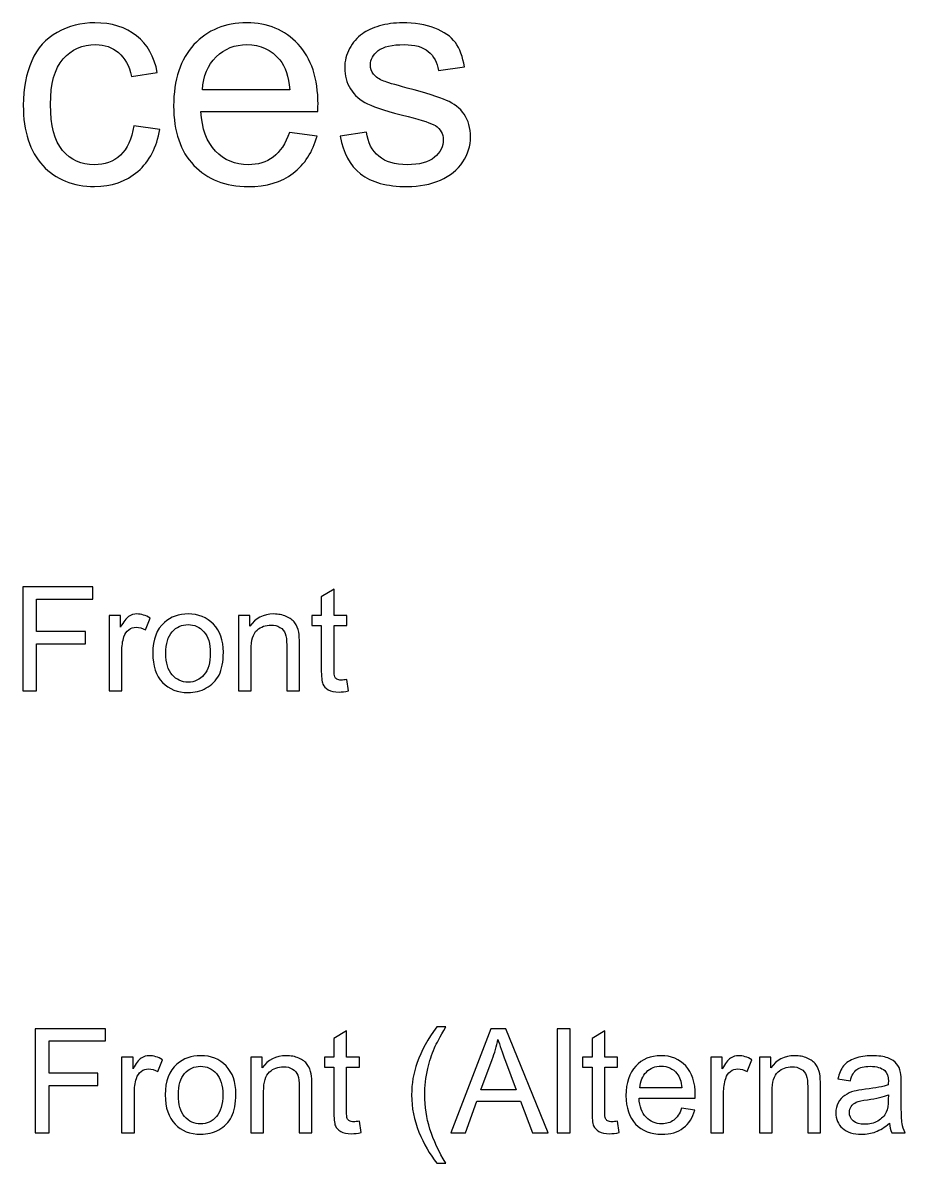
# Model space of a CAD drawing. Header units: millimetres. Extents: x 198 to 2216, y -963 to 151.
# Drawn here: x 1428.5 to 1582.9, y -65.2 to 134.1 of the extents above; entities that cross this region are included whole.
import ezdxf

# ---------------------------------------------------------------- set-up
doc = ezdxf.new("R2010")
doc.units = ezdxf.units.MM
doc.header["$MEASUREMENT"] = 0
doc.layers.add('Layer 1', color=7, linetype='Continuous')

msp = doc.modelspace()

# ---------------------------------------------------------------- linework, layer by layer
at = {"layer": 'Layer 1', "color": 250}
for points, knots in [([(1447.9439, 116.1451), (1447.9439, 116.1451), (1452.4947, 115.5101), (1452.4947, 115.5101), (1451.992, 112.3792), (1450.722, 109.9362), (1448.6671, 108.1635), (1446.6121, 106.3908), (1444.0809, 105.5088), (1441.0912, 105.5088), (1437.3429, 105.5088), (1434.3266, 106.7347), (1432.0512, 109.1865), (1429.767, 111.6383), (1428.6293, 115.1485), (1428.6293, 119.7169), (1428.6293, 122.6803), (1429.1232, 125.2644), (1430.1021, 127.4869), (1431.0811, 129.7006), (1432.5716, 131.3674), (1434.5824, 132.4699), (1436.5844, 133.5811), (1438.7628, 134.1368), (1441.1264, 134.1368), (1444.0986, 134.1368), (1446.5416, 133.3871), (1448.4289, 131.879), (1450.3251, 130.3708), (1451.5422, 128.2277), (1452.0714, 125.4584), (1452.0714, 125.4584), (1447.5734, 124.7705), (1447.5734, 124.7705), (1447.1413, 126.6138), (1446.3828, 127.9984), (1445.2804, 128.9333), (1444.1868, 129.8593), (1442.8639, 130.3267), (1441.3116, 130.3267), (1438.9657, 130.3267), (1437.0607, 129.4889), (1435.5878, 127.8132), (1434.1238, 126.1287), (1433.3918, 123.4829), (1433.3918, 119.8492), (1433.3918, 116.1627), (1434.0973, 113.4904), (1435.5084, 111.8235), (1436.9284, 110.1567), (1438.7716, 109.3188), (1441.0382, 109.3188), (1442.8727, 109.3188), (1444.3984, 109.8744), (1445.6155, 110.9945), (1446.8414, 112.1058), (1447.6175, 113.8256), (1447.9439, 116.1451)], [0, 0, 0, 0, 0.05263158, 0.05263158, 0.05263158, 0.10526316, 0.10526316, 0.10526316, 0.15789474, 0.15789474, 0.15789474, 0.21052632, 0.21052632, 0.21052632, 0.26315789, 0.26315789, 0.26315789, 0.31578947, 0.31578947, 0.31578947, 0.36842105, 0.36842105, 0.36842105, 0.42105263, 0.42105263, 0.42105263, 0.47368421, 0.47368421, 0.47368421, 0.52631579, 0.52631579, 0.52631579, 0.57894737, 0.57894737, 0.57894737, 0.63157895, 0.63157895, 0.63157895, 0.68421053, 0.68421053, 0.68421053, 0.73684211, 0.73684211, 0.73684211, 0.78947368, 0.78947368, 0.78947368, 0.84210526, 0.84210526, 0.84210526, 0.89473684, 0.89473684, 0.89473684, 0.94736842, 0.94736842, 0.94736842, 1, 1, 1, 1]), ([(1475.1959, 114.9809), (1475.1959, 114.9809), (1480.0113, 114.3459), (1480.0113, 114.3459), (1479.2617, 111.5501), (1477.8594, 109.3717), (1475.8133, 107.8283), (1473.7672, 106.2849), (1471.1566, 105.5088), (1467.9728, 105.5088), (1463.9688, 105.5088), (1460.7938, 106.7435), (1458.4478, 109.213), (1456.1018, 111.6736), (1454.9288, 115.1397), (1454.9288, 119.5935), (1454.9288, 124.1972), (1456.1106, 127.7779), (1458.4831, 130.3179), (1460.8555, 132.8667), (1463.9335, 134.1368), (1467.717, 134.1368), (1471.3771, 134.1368), (1474.3669, 132.8932), (1476.6864, 130.3973), (1479.0059, 127.9014), (1480.1701, 124.3913), (1480.1701, 119.8669), (1480.1701, 119.5935), (1480.1613, 119.179), (1480.1436, 118.6322), (1480.1436, 118.6322), (1459.6913, 118.6322), (1459.6913, 118.6322), (1459.8677, 115.6247), (1460.7144, 113.314), (1462.249, 111.7177), (1463.7747, 110.1214), (1465.6885, 109.3188), (1467.9728, 109.3188), (1469.6749, 109.3188), (1471.1301, 109.7686), (1472.3296, 110.6682), (1473.5379, 111.5678), (1474.4904, 113.0053), (1475.1959, 114.9809)], [0, 0, 0, 0, 0.06666667, 0.06666667, 0.06666667, 0.13333333, 0.13333333, 0.13333333, 0.2, 0.2, 0.2, 0.26666667, 0.26666667, 0.26666667, 0.33333333, 0.33333333, 0.33333333, 0.4, 0.4, 0.4, 0.46666667, 0.46666667, 0.46666667, 0.53333333, 0.53333333, 0.53333333, 0.6, 0.6, 0.6, 0.66666667, 0.66666667, 0.66666667, 0.73333333, 0.73333333, 0.73333333, 0.8, 0.8, 0.8, 0.86666667, 0.86666667, 0.86666667, 0.93333333, 0.93333333, 0.93333333, 1, 1, 1, 1]), ([(1484.0418, 114.293), (1484.0418, 114.293), (1488.6456, 115.0338), (1488.6456, 115.0338), (1488.9013, 113.1906), (1489.6245, 111.7794), (1490.8063, 110.7917), (1491.9881, 109.8127), (1493.6462, 109.3188), (1495.7629, 109.3188), (1497.906, 109.3188), (1499.4935, 109.751), (1500.5342, 110.6241), (1501.5661, 111.4884), (1502.0864, 112.5115), (1502.0864, 113.6844), (1502.0864, 114.734), (1501.619, 115.563), (1500.6929, 116.1627), (1500.0403, 116.5772), (1498.4528, 117.0976), (1495.9304, 117.7414), (1492.5261, 118.5969), (1490.1713, 119.3377), (1488.8484, 119.9639), (1487.5343, 120.5989), (1486.5377, 121.4632), (1485.8586, 122.5745), (1485.1795, 123.6769), (1484.8356, 124.9028), (1484.8356, 126.2433), (1484.8356, 127.4692), (1485.1178, 128.5981), (1485.6734, 129.6388), (1486.2379, 130.6795), (1486.9963, 131.5438), (1487.9577, 132.2317), (1488.6808, 132.7609), (1489.6686, 133.2107), (1490.9122, 133.5811), (1492.1645, 133.9515), (1493.4963, 134.1368), (1494.925, 134.1368), (1497.077, 134.1368), (1498.9643, 133.8281), (1500.5871, 133.2019), (1502.2187, 132.5845), (1503.4181, 131.7379), (1504.1943, 130.6795), (1504.9616, 129.6124), (1505.4995, 128.1924), (1505.7906, 126.4109), (1505.7906, 126.4109), (1501.2397, 125.7759), (1501.2397, 125.7759), (1501.0369, 127.2047), (1500.4372, 128.3247), (1499.4494, 129.1273), (1498.4616, 129.9299), (1497.0681, 130.3267), (1495.2602, 130.3267), (1493.1347, 130.3267), (1491.6089, 129.974), (1490.7005, 129.2684), (1489.7921, 128.5629), (1489.3335, 127.7338), (1489.3335, 126.7901), (1489.3335, 126.1904), (1489.5187, 125.6436), (1489.8979, 125.1586), (1490.2772, 124.6647), (1490.8681, 124.2501), (1491.6795, 123.9238), (1492.1469, 123.7474), (1493.5051, 123.3506), (1495.7805, 122.7332), (1499.0613, 121.8601), (1501.3544, 121.1369), (1502.6597, 120.5813), (1503.965, 120.0256), (1504.988, 119.2054), (1505.7288, 118.1471), (1506.4785, 117.0799), (1506.8489, 115.757), (1506.8489, 114.1695), (1506.8489, 112.6261), (1506.3991, 111.1709), (1505.4907, 109.8039), (1504.5823, 108.4369), (1503.277, 107.3785), (1501.5749, 106.6289), (1499.8639, 105.8792), (1497.9325, 105.5088), (1495.7805, 105.5088), (1492.2174, 105.5088), (1489.4922, 106.2497), (1487.6225, 107.7225), (1485.7528, 109.2042), (1484.5622, 111.3914), (1484.0418, 114.293)], [0, 0, 0, 0, 0.03030303, 0.03030303, 0.03030303, 0.06060606, 0.06060606, 0.06060606, 0.09090909, 0.09090909, 0.09090909, 0.12121212, 0.12121212, 0.12121212, 0.15151515, 0.15151515, 0.15151515, 0.18181818, 0.18181818, 0.18181818, 0.21212121, 0.21212121, 0.21212121, 0.24242424, 0.24242424, 0.24242424, 0.27272727, 0.27272727, 0.27272727, 0.3030303, 0.3030303, 0.3030303, 0.33333333, 0.33333333, 0.33333333, 0.36363636, 0.36363636, 0.36363636, 0.39393939, 0.39393939, 0.39393939, 0.42424242, 0.42424242, 0.42424242, 0.45454545, 0.45454545, 0.45454545, 0.48484848, 0.48484848, 0.48484848, 0.51515152, 0.51515152, 0.51515152, 0.54545455, 0.54545455, 0.54545455, 0.57575758, 0.57575758, 0.57575758, 0.60606061, 0.60606061, 0.60606061, 0.63636364, 0.63636364, 0.63636364, 0.66666667, 0.66666667, 0.66666667, 0.6969697, 0.6969697, 0.6969697, 0.72727273, 0.72727273, 0.72727273, 0.75757576, 0.75757576, 0.75757576, 0.78787879, 0.78787879, 0.78787879, 0.81818182, 0.81818182, 0.81818182, 0.84848485, 0.84848485, 0.84848485, 0.87878788, 0.87878788, 0.87878788, 0.90909091, 0.90909091, 0.90909091, 0.93939394, 0.93939394, 0.93939394, 0.96969697, 0.96969697, 0.96969697, 1, 1, 1, 1]), ([(1459.9559, 122.4422), (1459.9559, 122.4422), (1475.2488, 122.4422), (1475.2488, 122.4422), (1475.046, 124.7529), (1474.4551, 126.4815), (1473.4938, 127.6368), (1472.0209, 129.4272), (1470.0983, 130.3267), (1467.7435, 130.3267), (1465.6092, 130.3267), (1463.8188, 129.6124), (1462.3636, 128.1836), (1460.9172, 126.7549), (1460.1147, 124.8411), (1459.9559, 122.4422)], [0, 0, 0, 0, 0.2, 0.2, 0.2, 0.4, 0.4, 0.4, 0.6, 0.6, 0.6, 0.8, 0.8, 0.8, 1, 1, 1, 1]), ([(1428.5468, 17.3108), (1428.5468, 17.3108), (1428.5468, 35.4972), (1428.5468, 35.4972), (1428.5468, 35.4972), (1440.815, 35.4972), (1440.815, 35.4972), (1440.815, 35.4972), (1440.815, 33.3636), (1440.815, 33.3636), (1440.815, 33.3636), (1430.9598, 33.3636), (1430.9598, 33.3636), (1430.9598, 33.3636), (1430.9598, 27.6994), (1430.9598, 27.6994), (1430.9598, 27.6994), (1439.4942, 27.6994), (1439.4942, 27.6994), (1439.4942, 27.6994), (1439.4942, 25.5658), (1439.4942, 25.5658), (1439.4942, 25.5658), (1430.9598, 25.5658), (1430.9598, 25.5658), (1430.9598, 25.5658), (1430.9598, 17.3108), (1430.9598, 17.3108), (1430.9598, 17.3108), (1428.5468, 17.3108), (1428.5468, 17.3108)], [0, 0, 0, 0, 0.1, 0.1, 0.1, 0.2, 0.2, 0.2, 0.3, 0.3, 0.3, 0.4, 0.4, 0.4, 0.5, 0.5, 0.5, 0.6, 0.6, 0.6, 0.7, 0.7, 0.7, 0.8, 0.8, 0.8, 0.9, 0.9, 0.9, 1, 1, 1, 1]), ([(1485.2184, 19.3047), (1485.2184, 19.3047), (1485.5232, 17.332), (1485.5232, 17.332), (1484.8967, 17.2007), (1484.3336, 17.133), (1483.8426, 17.133), (1483.034, 17.133), (1482.4075, 17.26), (1481.9587, 17.5182), (1481.5142, 17.7765), (1481.201, 18.1109), (1481.0189, 18.53), (1480.8369, 18.9491), (1480.748, 19.8296), (1480.748, 21.1716), (1480.748, 21.1716), (1480.748, 28.7662), (1480.748, 28.7662), (1480.748, 28.7662), (1479.097, 28.7662), (1479.097, 28.7662), (1479.097, 28.7662), (1479.097, 30.4934), (1479.097, 30.4934), (1479.097, 30.4934), (1480.748, 30.4934), (1480.748, 30.4934), (1480.748, 30.4934), (1480.748, 33.7531), (1480.748, 33.7531), (1480.748, 33.7531), (1482.9832, 35.095), (1482.9832, 35.095), (1482.9832, 35.095), (1482.9832, 30.4934), (1482.9832, 30.4934), (1482.9832, 30.4934), (1485.2184, 30.4934), (1485.2184, 30.4934), (1485.2184, 30.4934), (1485.2184, 28.7662), (1485.2184, 28.7662), (1485.2184, 28.7662), (1482.9832, 28.7662), (1482.9832, 28.7662), (1482.9832, 28.7662), (1482.9832, 21.0446), (1482.9832, 21.0446), (1482.9832, 20.4054), (1483.0213, 19.9947), (1483.1017, 19.8127), (1483.1779, 19.6307), (1483.3049, 19.4867), (1483.4827, 19.3767), (1483.6605, 19.2708), (1483.9145, 19.2158), (1484.2447, 19.2158), (1484.4903, 19.2158), (1484.8162, 19.2454), (1485.2184, 19.3047)], [0, 0, 0, 0, 0.05, 0.05, 0.05, 0.1, 0.1, 0.1, 0.15, 0.15, 0.15, 0.2, 0.2, 0.2, 0.25, 0.25, 0.25, 0.3, 0.3, 0.3, 0.35, 0.35, 0.35, 0.4, 0.4, 0.4, 0.45, 0.45, 0.45, 0.5, 0.5, 0.5, 0.55, 0.55, 0.55, 0.6, 0.6, 0.6, 0.65, 0.65, 0.65, 0.7, 0.7, 0.7, 0.75, 0.75, 0.75, 0.8, 0.8, 0.8, 0.85, 0.85, 0.85, 0.9, 0.9, 0.9, 0.95, 0.95, 0.95, 1, 1, 1, 1]), ([(1443.6302, 17.3108), (1443.6302, 17.3108), (1443.6302, 30.4934), (1443.6302, 30.4934), (1443.6302, 30.4934), (1445.6368, 30.4934), (1445.6368, 30.4934), (1445.6368, 30.4934), (1445.6368, 28.4741), (1445.6368, 28.4741), (1446.149, 29.4097), (1446.6232, 30.0277), (1447.0592, 30.3241), (1447.4952, 30.6246), (1447.9736, 30.7728), (1448.4943, 30.7728), (1449.2478, 30.7728), (1450.0141, 30.5357), (1450.793, 30.0658), (1450.793, 30.0658), (1449.9971, 28.0042), (1449.9971, 28.0042), (1449.4553, 28.309), (1448.9134, 28.4614), (1448.3715, 28.4614), (1447.8847, 28.4614), (1447.4487, 28.3132), (1447.0634, 28.0211), (1446.6782, 27.729), (1446.403, 27.3226), (1446.2379, 26.8019), (1445.9882, 26.0103), (1445.8654, 25.1425), (1445.8654, 24.1984), (1445.8654, 24.1984), (1445.8654, 17.3108), (1445.8654, 17.3108), (1445.8654, 17.3108), (1443.6302, 17.3108), (1443.6302, 17.3108)], [0, 0, 0, 0, 0.07692308, 0.07692308, 0.07692308, 0.15384615, 0.15384615, 0.15384615, 0.23076923, 0.23076923, 0.23076923, 0.30769231, 0.30769231, 0.30769231, 0.38461538, 0.38461538, 0.38461538, 0.46153846, 0.46153846, 0.46153846, 0.53846154, 0.53846154, 0.53846154, 0.61538462, 0.61538462, 0.61538462, 0.69230769, 0.69230769, 0.69230769, 0.76923077, 0.76923077, 0.76923077, 0.84615385, 0.84615385, 0.84615385, 0.92307692, 0.92307692, 0.92307692, 1, 1, 1, 1]), ([(1451.2756, 23.9021), (1451.2756, 26.3363), (1451.9529, 28.1397), (1453.3118, 29.3123), (1454.4421, 30.286), (1455.8264, 30.7728), (1457.4563, 30.7728), (1459.2639, 30.7728), (1460.7456, 30.1801), (1461.897, 28.9948), (1463.0443, 27.8137), (1463.62, 26.1754), (1463.62, 24.0884), (1463.62, 22.395), (1463.366, 21.0658), (1462.858, 20.0963), (1462.35, 19.1269), (1461.6092, 18.3734), (1460.6355, 17.8357), (1459.6661, 17.2981), (1458.6035, 17.0314), (1457.4563, 17.0314), (1455.6105, 17.0314), (1454.1204, 17.6198), (1452.9816, 18.8009), (1451.8429, 19.982), (1451.2756, 21.6838), (1451.2756, 23.9021)], [0, 0, 0, 0, 0.11111111, 0.11111111, 0.11111111, 0.22222222, 0.22222222, 0.22222222, 0.33333333, 0.33333333, 0.33333333, 0.44444444, 0.44444444, 0.44444444, 0.55555556, 0.55555556, 0.55555556, 0.66666667, 0.66666667, 0.66666667, 0.77777778, 0.77777778, 0.77777778, 0.88888889, 0.88888889, 0.88888889, 1, 1, 1, 1]), ([(1466.2404, 17.3108), (1466.2404, 17.3108), (1466.2404, 30.4934), (1466.2404, 30.4934), (1466.2404, 30.4934), (1468.247, 30.4934), (1468.247, 30.4934), (1468.247, 30.4934), (1468.247, 28.6223), (1468.247, 28.6223), (1469.2122, 30.0574), (1470.6092, 30.7728), (1472.4338, 30.7728), (1473.2296, 30.7728), (1473.9578, 30.6289), (1474.6224, 30.3452), (1475.287, 30.0616), (1475.7866, 29.6848), (1476.1168, 29.2234), (1476.447, 28.762), (1476.6798, 28.2116), (1476.811, 27.5766), (1476.8915, 27.1618), (1476.9338, 26.4379), (1476.9338, 25.4049), (1476.9338, 25.4049), (1476.9338, 17.3108), (1476.9338, 17.3108), (1476.9338, 17.3108), (1474.6986, 17.3108), (1474.6986, 17.3108), (1474.6986, 17.3108), (1474.6986, 25.3203), (1474.6986, 25.3203), (1474.6986, 26.2304), (1474.6139, 26.912), (1474.4404, 27.3607), (1474.2668, 27.8095), (1473.9578, 28.1693), (1473.5175, 28.4402), (1473.0772, 28.7069), (1472.5565, 28.8424), (1471.9639, 28.8424), (1471.0156, 28.8424), (1470.1986, 28.5418), (1469.5085, 27.9365), (1468.8185, 27.3353), (1468.4756, 26.1881), (1468.4756, 24.5032), (1468.4756, 24.5032), (1468.4756, 17.3108), (1468.4756, 17.3108), (1468.4756, 17.3108), (1466.2404, 17.3108), (1466.2404, 17.3108)], [0, 0, 0, 0, 0.05555556, 0.05555556, 0.05555556, 0.11111111, 0.11111111, 0.11111111, 0.16666667, 0.16666667, 0.16666667, 0.22222222, 0.22222222, 0.22222222, 0.27777778, 0.27777778, 0.27777778, 0.33333333, 0.33333333, 0.33333333, 0.38888889, 0.38888889, 0.38888889, 0.44444444, 0.44444444, 0.44444444, 0.5, 0.5, 0.5, 0.55555556, 0.55555556, 0.55555556, 0.61111111, 0.61111111, 0.61111111, 0.66666667, 0.66666667, 0.66666667, 0.72222222, 0.72222222, 0.72222222, 0.77777778, 0.77777778, 0.77777778, 0.83333333, 0.83333333, 0.83333333, 0.88888889, 0.88888889, 0.88888889, 0.94444444, 0.94444444, 0.94444444, 1, 1, 1, 1]), ([(1453.5616, 23.8979), (1453.5616, 22.213), (1453.9299, 20.9515), (1454.6665, 20.1175), (1455.4073, 19.2793), (1456.3344, 18.8602), (1457.4563, 18.8602), (1458.5654, 18.8602), (1459.4883, 19.2793), (1460.2291, 20.1217), (1460.9657, 20.9642), (1461.334, 22.2469), (1461.334, 23.9698), (1461.334, 25.5954), (1460.9615, 26.8273), (1460.2206, 27.6613), (1459.4798, 28.4995), (1458.5569, 28.9186), (1457.4563, 28.9186), (1456.3344, 28.9186), (1455.4073, 28.5037), (1454.6665, 27.6698), (1453.9299, 26.8358), (1453.5616, 25.5785), (1453.5616, 23.8979)], [0, 0, 0, 0, 0.125, 0.125, 0.125, 0.25, 0.25, 0.25, 0.375, 0.375, 0.375, 0.5, 0.5, 0.5, 0.625, 0.625, 0.625, 0.75, 0.75, 0.75, 0.875, 0.875, 0.875, 1, 1, 1, 1]), ([(1430.7324, -59.916), (1430.7324, -59.916), (1430.7324, -41.7296), (1430.7324, -41.7296), (1430.7324, -41.7296), (1443.0006, -41.7296), (1443.0006, -41.7296), (1443.0006, -41.7296), (1443.0006, -43.8632), (1443.0006, -43.8632), (1443.0006, -43.8632), (1433.1454, -43.8632), (1433.1454, -43.8632), (1433.1454, -43.8632), (1433.1454, -49.5274), (1433.1454, -49.5274), (1433.1454, -49.5274), (1441.6798, -49.5274), (1441.6798, -49.5274), (1441.6798, -49.5274), (1441.6798, -51.661), (1441.6798, -51.661), (1441.6798, -51.661), (1433.1454, -51.661), (1433.1454, -51.661), (1433.1454, -51.661), (1433.1454, -59.916), (1433.1454, -59.916), (1433.1454, -59.916), (1430.7324, -59.916), (1430.7324, -59.916)], [0, 0, 0, 0, 0.1, 0.1, 0.1, 0.2, 0.2, 0.2, 0.3, 0.3, 0.3, 0.4, 0.4, 0.4, 0.5, 0.5, 0.5, 0.6, 0.6, 0.6, 0.7, 0.7, 0.7, 0.8, 0.8, 0.8, 0.9, 0.9, 0.9, 1, 1, 1, 1]), ([(1500.9338, -65.25), (1499.7061, -63.6964), (1498.6647, -61.8803), (1497.8138, -59.7975), (1496.9629, -57.7147), (1496.5396, -55.5557), (1496.5396, -53.3247), (1496.5396, -51.3562), (1496.8571, -49.4724), (1497.4921, -47.6732), (1498.2372, -45.5819), (1499.3844, -43.4991), (1500.9338, -41.4248), (1500.9338, -41.4248), (1502.534, -41.4248), (1502.534, -41.4248), (1501.5349, -43.1435), (1500.8703, -44.3712), (1500.5486, -45.1078), (1500.0448, -46.2466), (1499.6469, -47.4361), (1499.359, -48.6765), (1499.0034, -50.2217), (1498.8256, -51.7753), (1498.8256, -53.3374), (1498.8256, -57.3125), (1500.0617, -61.2834), (1502.534, -65.25), (1502.534, -65.25), (1500.9338, -65.25), (1500.9338, -65.25)], [0, 0, 0, 0, 0.1, 0.1, 0.1, 0.2, 0.2, 0.2, 0.3, 0.3, 0.3, 0.4, 0.4, 0.4, 0.5, 0.5, 0.5, 0.6, 0.6, 0.6, 0.7, 0.7, 0.7, 0.8, 0.8, 0.8, 0.9, 0.9, 0.9, 1, 1, 1, 1]), ([(1503.4103, -59.916), (1503.4103, -59.916), (1510.3868, -41.7296), (1510.3868, -41.7296), (1510.3868, -41.7296), (1513.0327, -41.7296), (1513.0327, -41.7296), (1513.0327, -41.7296), (1520.4368, -59.916), (1520.4368, -59.916), (1520.4368, -59.916), (1517.6978, -59.916), (1517.6978, -59.916), (1517.6978, -59.916), (1515.5938, -54.4042), (1515.5938, -54.4042), (1515.5938, -54.4042), (1507.9357, -54.4042), (1507.9357, -54.4042), (1507.9357, -54.4042), (1505.963, -59.916), (1505.963, -59.916), (1505.963, -59.916), (1503.4103, -59.916), (1503.4103, -59.916)], [0, 0, 0, 0, 0.125, 0.125, 0.125, 0.25, 0.25, 0.25, 0.375, 0.375, 0.375, 0.5, 0.5, 0.5, 0.625, 0.625, 0.625, 0.75, 0.75, 0.75, 0.875, 0.875, 0.875, 1, 1, 1, 1]), ([(1522.0158, -59.916), (1522.0158, -59.916), (1522.0158, -41.7296), (1522.0158, -41.7296), (1522.0158, -41.7296), (1524.251, -41.7296), (1524.251, -41.7296), (1524.251, -41.7296), (1524.251, -59.916), (1524.251, -59.916), (1524.251, -59.916), (1522.0158, -59.916), (1522.0158, -59.916)], [0, 0, 0, 0, 0.25, 0.25, 0.25, 0.5, 0.5, 0.5, 0.75, 0.75, 0.75, 1, 1, 1, 1]), ([(1487.404, -57.9221), (1487.404, -57.9221), (1487.7088, -59.8948), (1487.7088, -59.8948), (1487.0823, -60.0261), (1486.5192, -60.0938), (1486.0282, -60.0938), (1485.2196, -60.0938), (1484.5931, -59.9668), (1484.1443, -59.7086), (1483.6998, -59.4503), (1483.3866, -59.1159), (1483.2045, -58.6968), (1483.0225, -58.2777), (1482.9336, -57.3972), (1482.9336, -56.0552), (1482.9336, -56.0552), (1482.9336, -48.4606), (1482.9336, -48.4606), (1482.9336, -48.4606), (1481.2826, -48.4606), (1481.2826, -48.4606), (1481.2826, -48.4606), (1481.2826, -46.7334), (1481.2826, -46.7334), (1481.2826, -46.7334), (1482.9336, -46.7334), (1482.9336, -46.7334), (1482.9336, -46.7334), (1482.9336, -43.4737), (1482.9336, -43.4737), (1482.9336, -43.4737), (1485.1688, -42.1318), (1485.1688, -42.1318), (1485.1688, -42.1318), (1485.1688, -46.7334), (1485.1688, -46.7334), (1485.1688, -46.7334), (1487.404, -46.7334), (1487.404, -46.7334), (1487.404, -46.7334), (1487.404, -48.4606), (1487.404, -48.4606), (1487.404, -48.4606), (1485.1688, -48.4606), (1485.1688, -48.4606), (1485.1688, -48.4606), (1485.1688, -56.1822), (1485.1688, -56.1822), (1485.1688, -56.8214), (1485.2069, -57.2321), (1485.2873, -57.4141), (1485.3635, -57.5961), (1485.4905, -57.7401), (1485.6683, -57.8501), (1485.8461, -57.956), (1486.1001, -58.011), (1486.4303, -58.011), (1486.6759, -58.011), (1487.0018, -57.9814), (1487.404, -57.9221)], [0, 0, 0, 0, 0.05, 0.05, 0.05, 0.1, 0.1, 0.1, 0.15, 0.15, 0.15, 0.2, 0.2, 0.2, 0.25, 0.25, 0.25, 0.3, 0.3, 0.3, 0.35, 0.35, 0.35, 0.4, 0.4, 0.4, 0.45, 0.45, 0.45, 0.5, 0.5, 0.5, 0.55, 0.55, 0.55, 0.6, 0.6, 0.6, 0.65, 0.65, 0.65, 0.7, 0.7, 0.7, 0.75, 0.75, 0.75, 0.8, 0.8, 0.8, 0.85, 0.85, 0.85, 0.9, 0.9, 0.9, 0.95, 0.95, 0.95, 1, 1, 1, 1]), ([(1508.6427, -52.4484), (1508.6427, -52.4484), (1514.8403, -52.4484), (1514.8403, -52.4484), (1514.8403, -52.4484), (1512.9438, -47.4065), (1512.9438, -47.4065), (1512.3723, -45.874), (1511.9405, -44.6083), (1511.6399, -43.6092), (1511.3901, -44.7945), (1511.0557, -45.9587), (1510.6366, -47.1102), (1510.6366, -47.1102), (1508.6427, -52.4484), (1508.6427, -52.4484)], [0, 0, 0, 0, 0.2, 0.2, 0.2, 0.4, 0.4, 0.4, 0.6, 0.6, 0.6, 0.8, 0.8, 0.8, 1, 1, 1, 1]), ([(1532.561, -57.9221), (1532.561, -57.9221), (1532.8658, -59.8948), (1532.8658, -59.8948), (1532.2393, -60.0261), (1531.6762, -60.0938), (1531.1852, -60.0938), (1530.3766, -60.0938), (1529.7501, -59.9668), (1529.3013, -59.7086), (1528.8568, -59.4503), (1528.5436, -59.1159), (1528.3615, -58.6968), (1528.1795, -58.2777), (1528.0906, -57.3972), (1528.0906, -56.0552), (1528.0906, -56.0552), (1528.0906, -48.4606), (1528.0906, -48.4606), (1528.0906, -48.4606), (1526.4396, -48.4606), (1526.4396, -48.4606), (1526.4396, -48.4606), (1526.4396, -46.7334), (1526.4396, -46.7334), (1526.4396, -46.7334), (1528.0906, -46.7334), (1528.0906, -46.7334), (1528.0906, -46.7334), (1528.0906, -43.4737), (1528.0906, -43.4737), (1528.0906, -43.4737), (1530.3258, -42.1318), (1530.3258, -42.1318), (1530.3258, -42.1318), (1530.3258, -46.7334), (1530.3258, -46.7334), (1530.3258, -46.7334), (1532.561, -46.7334), (1532.561, -46.7334), (1532.561, -46.7334), (1532.561, -48.4606), (1532.561, -48.4606), (1532.561, -48.4606), (1530.3258, -48.4606), (1530.3258, -48.4606), (1530.3258, -48.4606), (1530.3258, -56.1822), (1530.3258, -56.1822), (1530.3258, -56.8214), (1530.3639, -57.2321), (1530.4443, -57.4141), (1530.5205, -57.5961), (1530.6475, -57.7401), (1530.8253, -57.8501), (1531.0031, -57.956), (1531.2571, -58.011), (1531.5873, -58.011), (1531.8329, -58.011), (1532.1588, -57.9814), (1532.561, -57.9221)], [0, 0, 0, 0, 0.05, 0.05, 0.05, 0.1, 0.1, 0.1, 0.15, 0.15, 0.15, 0.2, 0.2, 0.2, 0.25, 0.25, 0.25, 0.3, 0.3, 0.3, 0.35, 0.35, 0.35, 0.4, 0.4, 0.4, 0.45, 0.45, 0.45, 0.5, 0.5, 0.5, 0.55, 0.55, 0.55, 0.6, 0.6, 0.6, 0.65, 0.65, 0.65, 0.7, 0.7, 0.7, 0.75, 0.75, 0.75, 0.8, 0.8, 0.8, 0.85, 0.85, 0.85, 0.9, 0.9, 0.9, 0.95, 0.95, 0.95, 1, 1, 1, 1]), ([(1445.8158, -59.916), (1445.8158, -59.916), (1445.8158, -46.7334), (1445.8158, -46.7334), (1445.8158, -46.7334), (1447.8224, -46.7334), (1447.8224, -46.7334), (1447.8224, -46.7334), (1447.8224, -48.7527), (1447.8224, -48.7527), (1448.3346, -47.8171), (1448.8088, -47.1991), (1449.2448, -46.9027), (1449.6808, -46.6022), (1450.1592, -46.454), (1450.6799, -46.454), (1451.4334, -46.454), (1452.1997, -46.6911), (1452.9786, -47.161), (1452.9786, -47.161), (1452.1827, -49.2226), (1452.1827, -49.2226), (1451.6409, -48.9178), (1451.099, -48.7654), (1450.5571, -48.7654), (1450.0703, -48.7654), (1449.6343, -48.9136), (1449.249, -49.2057), (1448.8638, -49.4978), (1448.5886, -49.9042), (1448.4235, -50.4249), (1448.1738, -51.2165), (1448.051, -52.0843), (1448.051, -53.0284), (1448.051, -53.0284), (1448.051, -59.916), (1448.051, -59.916), (1448.051, -59.916), (1445.8158, -59.916), (1445.8158, -59.916)], [0, 0, 0, 0, 0.07692308, 0.07692308, 0.07692308, 0.15384615, 0.15384615, 0.15384615, 0.23076923, 0.23076923, 0.23076923, 0.30769231, 0.30769231, 0.30769231, 0.38461538, 0.38461538, 0.38461538, 0.46153846, 0.46153846, 0.46153846, 0.53846154, 0.53846154, 0.53846154, 0.61538462, 0.61538462, 0.61538462, 0.69230769, 0.69230769, 0.69230769, 0.76923077, 0.76923077, 0.76923077, 0.84615385, 0.84615385, 0.84615385, 0.92307692, 0.92307692, 0.92307692, 1, 1, 1, 1]), ([(1453.4612, -53.3247), (1453.4612, -50.8905), (1454.1385, -49.0871), (1455.4974, -47.9145), (1456.6277, -46.9408), (1458.012, -46.454), (1459.6419, -46.454), (1461.4495, -46.454), (1462.9312, -47.0467), (1464.0826, -48.232), (1465.2299, -49.4131), (1465.8056, -51.0514), (1465.8056, -53.1384), (1465.8056, -54.8318), (1465.5516, -56.161), (1465.0436, -57.1305), (1464.5356, -58.0999), (1463.7948, -58.8534), (1462.8211, -59.3911), (1461.8517, -59.9287), (1460.7891, -60.1954), (1459.6419, -60.1954), (1457.7961, -60.1954), (1456.306, -59.607), (1455.1672, -58.4259), (1454.0285, -57.2448), (1453.4612, -55.543), (1453.4612, -53.3247)], [0, 0, 0, 0, 0.11111111, 0.11111111, 0.11111111, 0.22222222, 0.22222222, 0.22222222, 0.33333333, 0.33333333, 0.33333333, 0.44444444, 0.44444444, 0.44444444, 0.55555556, 0.55555556, 0.55555556, 0.66666667, 0.66666667, 0.66666667, 0.77777778, 0.77777778, 0.77777778, 0.88888889, 0.88888889, 0.88888889, 1, 1, 1, 1]), ([(1468.426, -59.916), (1468.426, -59.916), (1468.426, -46.7334), (1468.426, -46.7334), (1468.426, -46.7334), (1470.4326, -46.7334), (1470.4326, -46.7334), (1470.4326, -46.7334), (1470.4326, -48.6045), (1470.4326, -48.6045), (1471.3978, -47.1694), (1472.7948, -46.454), (1474.6194, -46.454), (1475.4152, -46.454), (1476.1434, -46.5979), (1476.808, -46.8816), (1477.4726, -47.1652), (1477.9722, -47.542), (1478.3024, -48.0034), (1478.6326, -48.4648), (1478.8654, -49.0152), (1478.9966, -49.6502), (1479.0771, -50.065), (1479.1194, -50.7889), (1479.1194, -51.8219), (1479.1194, -51.8219), (1479.1194, -59.916), (1479.1194, -59.916), (1479.1194, -59.916), (1476.8842, -59.916), (1476.8842, -59.916), (1476.8842, -59.916), (1476.8842, -51.9065), (1476.8842, -51.9065), (1476.8842, -50.9964), (1476.7995, -50.3148), (1476.626, -49.8661), (1476.4524, -49.4173), (1476.1434, -49.0575), (1475.7031, -48.7866), (1475.2628, -48.5199), (1474.7421, -48.3844), (1474.1495, -48.3844), (1473.2012, -48.3844), (1472.3842, -48.685), (1471.6941, -49.2903), (1471.0041, -49.8915), (1470.6612, -51.0387), (1470.6612, -52.7236), (1470.6612, -52.7236), (1470.6612, -59.916), (1470.6612, -59.916), (1470.6612, -59.916), (1468.426, -59.916), (1468.426, -59.916)], [0, 0, 0, 0, 0.05555556, 0.05555556, 0.05555556, 0.11111111, 0.11111111, 0.11111111, 0.16666667, 0.16666667, 0.16666667, 0.22222222, 0.22222222, 0.22222222, 0.27777778, 0.27777778, 0.27777778, 0.33333333, 0.33333333, 0.33333333, 0.38888889, 0.38888889, 0.38888889, 0.44444444, 0.44444444, 0.44444444, 0.5, 0.5, 0.5, 0.55555556, 0.55555556, 0.55555556, 0.61111111, 0.61111111, 0.61111111, 0.66666667, 0.66666667, 0.66666667, 0.72222222, 0.72222222, 0.72222222, 0.77777778, 0.77777778, 0.77777778, 0.83333333, 0.83333333, 0.83333333, 0.88888889, 0.88888889, 0.88888889, 0.94444444, 0.94444444, 0.94444444, 1, 1, 1, 1]), ([(1543.7582, -55.6488), (1543.7582, -55.6488), (1546.0696, -55.9536), (1546.0696, -55.9536), (1545.7098, -57.2956), (1545.0367, -58.3412), (1544.0545, -59.082), (1543.0724, -59.8229), (1541.8193, -60.1954), (1540.2911, -60.1954), (1538.3692, -60.1954), (1536.8452, -59.6027), (1535.7191, -58.4174), (1534.593, -57.2363), (1534.03, -55.5726), (1534.03, -53.4348), (1534.03, -51.225), (1534.5973, -49.5062), (1535.736, -48.287), (1536.8748, -47.0636), (1538.3522, -46.454), (1540.1683, -46.454), (1541.9252, -46.454), (1543.3603, -47.0509), (1544.4736, -48.2489), (1545.587, -49.447), (1546.1458, -51.1318), (1546.1458, -53.3035), (1546.1458, -53.4348), (1546.1416, -53.6337), (1546.1331, -53.8962), (1546.1331, -53.8962), (1536.316, -53.8962), (1536.316, -53.8962), (1536.4007, -55.3398), (1536.8071, -56.4489), (1537.5437, -57.2151), (1538.276, -57.9814), (1539.1947, -58.3666), (1540.2911, -58.3666), (1541.1081, -58.3666), (1541.8066, -58.1507), (1542.3824, -57.7189), (1542.9623, -57.2871), (1543.4195, -56.5971), (1543.7582, -55.6488)], [0, 0, 0, 0, 0.06666667, 0.06666667, 0.06666667, 0.13333333, 0.13333333, 0.13333333, 0.2, 0.2, 0.2, 0.26666667, 0.26666667, 0.26666667, 0.33333333, 0.33333333, 0.33333333, 0.4, 0.4, 0.4, 0.46666667, 0.46666667, 0.46666667, 0.53333333, 0.53333333, 0.53333333, 0.6, 0.6, 0.6, 0.66666667, 0.66666667, 0.66666667, 0.73333333, 0.73333333, 0.73333333, 0.8, 0.8, 0.8, 0.86666667, 0.86666667, 0.86666667, 0.93333333, 0.93333333, 0.93333333, 1, 1, 1, 1]), ([(1548.8678, -59.916), (1548.8678, -59.916), (1548.8678, -46.7334), (1548.8678, -46.7334), (1548.8678, -46.7334), (1550.8744, -46.7334), (1550.8744, -46.7334), (1550.8744, -46.7334), (1550.8744, -48.7527), (1550.8744, -48.7527), (1551.3866, -47.8171), (1551.8608, -47.1991), (1552.2968, -46.9027), (1552.7328, -46.6022), (1553.2112, -46.454), (1553.7319, -46.454), (1554.4854, -46.454), (1555.2517, -46.6911), (1556.0306, -47.161), (1556.0306, -47.161), (1555.2347, -49.2226), (1555.2347, -49.2226), (1554.6929, -48.9178), (1554.151, -48.7654), (1553.6091, -48.7654), (1553.1223, -48.7654), (1552.6863, -48.9136), (1552.301, -49.2057), (1551.9158, -49.4978), (1551.6406, -49.9042), (1551.4755, -50.4249), (1551.2258, -51.2165), (1551.103, -52.0843), (1551.103, -53.0284), (1551.103, -53.0284), (1551.103, -59.916), (1551.103, -59.916), (1551.103, -59.916), (1548.8678, -59.916), (1548.8678, -59.916)], [0, 0, 0, 0, 0.07692308, 0.07692308, 0.07692308, 0.15384615, 0.15384615, 0.15384615, 0.23076923, 0.23076923, 0.23076923, 0.30769231, 0.30769231, 0.30769231, 0.38461538, 0.38461538, 0.38461538, 0.46153846, 0.46153846, 0.46153846, 0.53846154, 0.53846154, 0.53846154, 0.61538462, 0.61538462, 0.61538462, 0.69230769, 0.69230769, 0.69230769, 0.76923077, 0.76923077, 0.76923077, 0.84615385, 0.84615385, 0.84615385, 0.92307692, 0.92307692, 0.92307692, 1, 1, 1, 1]), ([(1557.3514, -59.916), (1557.3514, -59.916), (1557.3514, -46.7334), (1557.3514, -46.7334), (1557.3514, -46.7334), (1559.358, -46.7334), (1559.358, -46.7334), (1559.358, -46.7334), (1559.358, -48.6045), (1559.358, -48.6045), (1560.3232, -47.1694), (1561.7202, -46.454), (1563.5448, -46.454), (1564.3406, -46.454), (1565.0688, -46.5979), (1565.7334, -46.8816), (1566.398, -47.1652), (1566.8976, -47.542), (1567.2278, -48.0034), (1567.558, -48.4648), (1567.7908, -49.0152), (1567.922, -49.6502), (1568.0025, -50.065), (1568.0448, -50.7889), (1568.0448, -51.8219), (1568.0448, -51.8219), (1568.0448, -59.916), (1568.0448, -59.916), (1568.0448, -59.916), (1565.8096, -59.916), (1565.8096, -59.916), (1565.8096, -59.916), (1565.8096, -51.9065), (1565.8096, -51.9065), (1565.8096, -50.9964), (1565.7249, -50.3148), (1565.5514, -49.8661), (1565.3778, -49.4173), (1565.0688, -49.0575), (1564.6285, -48.7866), (1564.1882, -48.5199), (1563.6675, -48.3844), (1563.0749, -48.3844), (1562.1266, -48.3844), (1561.3096, -48.685), (1560.6195, -49.2903), (1559.9295, -49.8915), (1559.5866, -51.0387), (1559.5866, -52.7236), (1559.5866, -52.7236), (1559.5866, -59.916), (1559.5866, -59.916), (1559.5866, -59.916), (1557.3514, -59.916), (1557.3514, -59.916)], [0, 0, 0, 0, 0.05555556, 0.05555556, 0.05555556, 0.11111111, 0.11111111, 0.11111111, 0.16666667, 0.16666667, 0.16666667, 0.22222222, 0.22222222, 0.22222222, 0.27777778, 0.27777778, 0.27777778, 0.33333333, 0.33333333, 0.33333333, 0.38888889, 0.38888889, 0.38888889, 0.44444444, 0.44444444, 0.44444444, 0.5, 0.5, 0.5, 0.55555556, 0.55555556, 0.55555556, 0.61111111, 0.61111111, 0.61111111, 0.66666667, 0.66666667, 0.66666667, 0.72222222, 0.72222222, 0.72222222, 0.77777778, 0.77777778, 0.77777778, 0.83333333, 0.83333333, 0.83333333, 0.88888889, 0.88888889, 0.88888889, 0.94444444, 0.94444444, 0.94444444, 1, 1, 1, 1]), ([(1580.0886, -58.265), (1579.2589, -58.972), (1578.4588, -59.4673), (1577.6925, -59.7594), (1576.9263, -60.0515), (1576.105, -60.1954), (1575.2245, -60.1954), (1573.7767, -60.1954), (1572.6633, -59.844), (1571.8844, -59.1371), (1571.1055, -58.4343), (1570.716, -57.5326), (1570.716, -56.4362), (1570.716, -55.7927), (1570.8642, -55.2043), (1571.1563, -54.6709), (1571.4526, -54.1375), (1571.8378, -53.7142), (1572.312, -53.3924), (1572.7903, -53.0707), (1573.3237, -52.8252), (1573.9206, -52.6601), (1574.3609, -52.5458), (1575.0255, -52.4357), (1575.9103, -52.3256), (1577.7137, -52.114), (1579.0472, -51.8557), (1579.8981, -51.5594), (1579.9066, -51.2546), (1579.9108, -51.0599), (1579.9108, -50.9794), (1579.9108, -50.0735), (1579.6991, -49.4343), (1579.2758, -49.0617), (1578.7043, -48.558), (1577.8534, -48.3082), (1576.7273, -48.3082), (1575.6732, -48.3082), (1574.8943, -48.4945), (1574.3948, -48.8628), (1573.891, -49.2311), (1573.5227, -49.883), (1573.2814, -50.8228), (1573.2814, -50.8228), (1571.097, -50.518), (1571.097, -50.518), (1571.296, -49.5824), (1571.6219, -48.8247), (1572.0791, -48.2489), (1572.5363, -47.6732), (1573.1967, -47.2329), (1574.0603, -46.9197), (1574.9197, -46.6106), (1575.923, -46.454), (1577.0575, -46.454), (1578.1836, -46.454), (1579.1022, -46.5852), (1579.8092, -46.8519), (1580.5119, -47.1186), (1581.0326, -47.4488), (1581.3628, -47.851), (1581.693, -48.2532), (1581.9259, -48.7612), (1582.0613, -49.375), (1582.1333, -49.756), (1582.1714, -50.4418), (1582.1714, -51.4282), (1582.1714, -51.4282), (1582.1714, -54.3915), (1582.1714, -54.3915), (1582.1714, -56.4616), (1582.218, -57.7697), (1582.3111, -58.3243), (1582.4, -58.8788), (1582.5863, -59.408), (1582.8572, -59.916), (1582.8572, -59.916), (1580.5204, -59.916), (1580.5204, -59.916), (1580.296, -59.4461), (1580.1521, -58.8958), (1580.0886, -58.265)], [0, 0, 0, 0, 0.03703704, 0.03703704, 0.03703704, 0.07407407, 0.07407407, 0.07407407, 0.11111111, 0.11111111, 0.11111111, 0.14814815, 0.14814815, 0.14814815, 0.18518519, 0.18518519, 0.18518519, 0.22222222, 0.22222222, 0.22222222, 0.25925926, 0.25925926, 0.25925926, 0.2962963, 0.2962963, 0.2962963, 0.33333333, 0.33333333, 0.33333333, 0.37037037, 0.37037037, 0.37037037, 0.40740741, 0.40740741, 0.40740741, 0.44444444, 0.44444444, 0.44444444, 0.48148148, 0.48148148, 0.48148148, 0.51851852, 0.51851852, 0.51851852, 0.55555556, 0.55555556, 0.55555556, 0.59259259, 0.59259259, 0.59259259, 0.62962963, 0.62962963, 0.62962963, 0.66666667, 0.66666667, 0.66666667, 0.7037037, 0.7037037, 0.7037037, 0.74074074, 0.74074074, 0.74074074, 0.77777778, 0.77777778, 0.77777778, 0.81481481, 0.81481481, 0.81481481, 0.85185185, 0.85185185, 0.85185185, 0.88888889, 0.88888889, 0.88888889, 0.92592593, 0.92592593, 0.92592593, 0.96296296, 0.96296296, 0.96296296, 1, 1, 1, 1]), ([(1455.7472, -53.3289), (1455.7472, -55.0138), (1456.1155, -56.2753), (1456.8521, -57.1093), (1457.5929, -57.9475), (1458.52, -58.3666), (1459.6419, -58.3666), (1460.751, -58.3666), (1461.6739, -57.9475), (1462.4147, -57.1051), (1463.1513, -56.2626), (1463.5196, -54.9799), (1463.5196, -53.257), (1463.5196, -51.6314), (1463.1471, -50.3995), (1462.4062, -49.5655), (1461.6654, -48.7273), (1460.7425, -48.3082), (1459.6419, -48.3082), (1458.52, -48.3082), (1457.5929, -48.7231), (1456.8521, -49.557), (1456.1155, -50.391), (1455.7472, -51.6483), (1455.7472, -53.3289)], [0, 0, 0, 0, 0.125, 0.125, 0.125, 0.25, 0.25, 0.25, 0.375, 0.375, 0.375, 0.5, 0.5, 0.5, 0.625, 0.625, 0.625, 0.75, 0.75, 0.75, 0.875, 0.875, 0.875, 1, 1, 1, 1]), ([(1536.443, -52.0674), (1536.443, -52.0674), (1543.7836, -52.0674), (1543.7836, -52.0674), (1543.6862, -50.9583), (1543.4026, -50.1285), (1542.9412, -49.574), (1542.2342, -48.7146), (1541.3113, -48.2828), (1540.181, -48.2828), (1539.1566, -48.2828), (1538.2972, -48.6257), (1537.5987, -49.3115), (1536.9044, -49.9973), (1536.5192, -50.9159), (1536.443, -52.0674)], [0, 0, 0, 0, 0.2, 0.2, 0.2, 0.4, 0.4, 0.4, 0.6, 0.6, 0.6, 0.8, 0.8, 0.8, 1, 1, 1, 1]), ([(1579.9108, -53.312), (1579.098, -53.6422), (1577.8788, -53.9216), (1576.2532, -54.1502), (1575.3303, -54.2814), (1574.6784, -54.4296), (1574.2974, -54.5947), (1573.9164, -54.7598), (1573.6243, -55.0011), (1573.4169, -55.3144), (1573.2094, -55.6319), (1573.1036, -55.9832), (1573.1036, -56.3727), (1573.1036, -56.9611), (1573.328, -57.4564), (1573.7809, -57.8501), (1574.2339, -58.2438), (1574.8943, -58.4428), (1575.7621, -58.4428), (1576.6215, -58.4428), (1577.3877, -58.2565), (1578.0608, -57.8798), (1578.7297, -57.5072), (1579.225, -56.995), (1579.5383, -56.3473), (1579.7796, -55.8435), (1579.8981, -55.1027), (1579.8981, -54.1248), (1579.8981, -54.1248), (1579.9108, -53.312), (1579.9108, -53.312)], [0, 0, 0, 0, 0.1, 0.1, 0.1, 0.2, 0.2, 0.2, 0.3, 0.3, 0.3, 0.4, 0.4, 0.4, 0.5, 0.5, 0.5, 0.6, 0.6, 0.6, 0.7, 0.7, 0.7, 0.8, 0.8, 0.8, 0.9, 0.9, 0.9, 1, 1, 1, 1])]:
    msp.add_open_spline(points, degree=3, knots=knots, dxfattribs=at)

doc.saveas('drawing.dxf')
